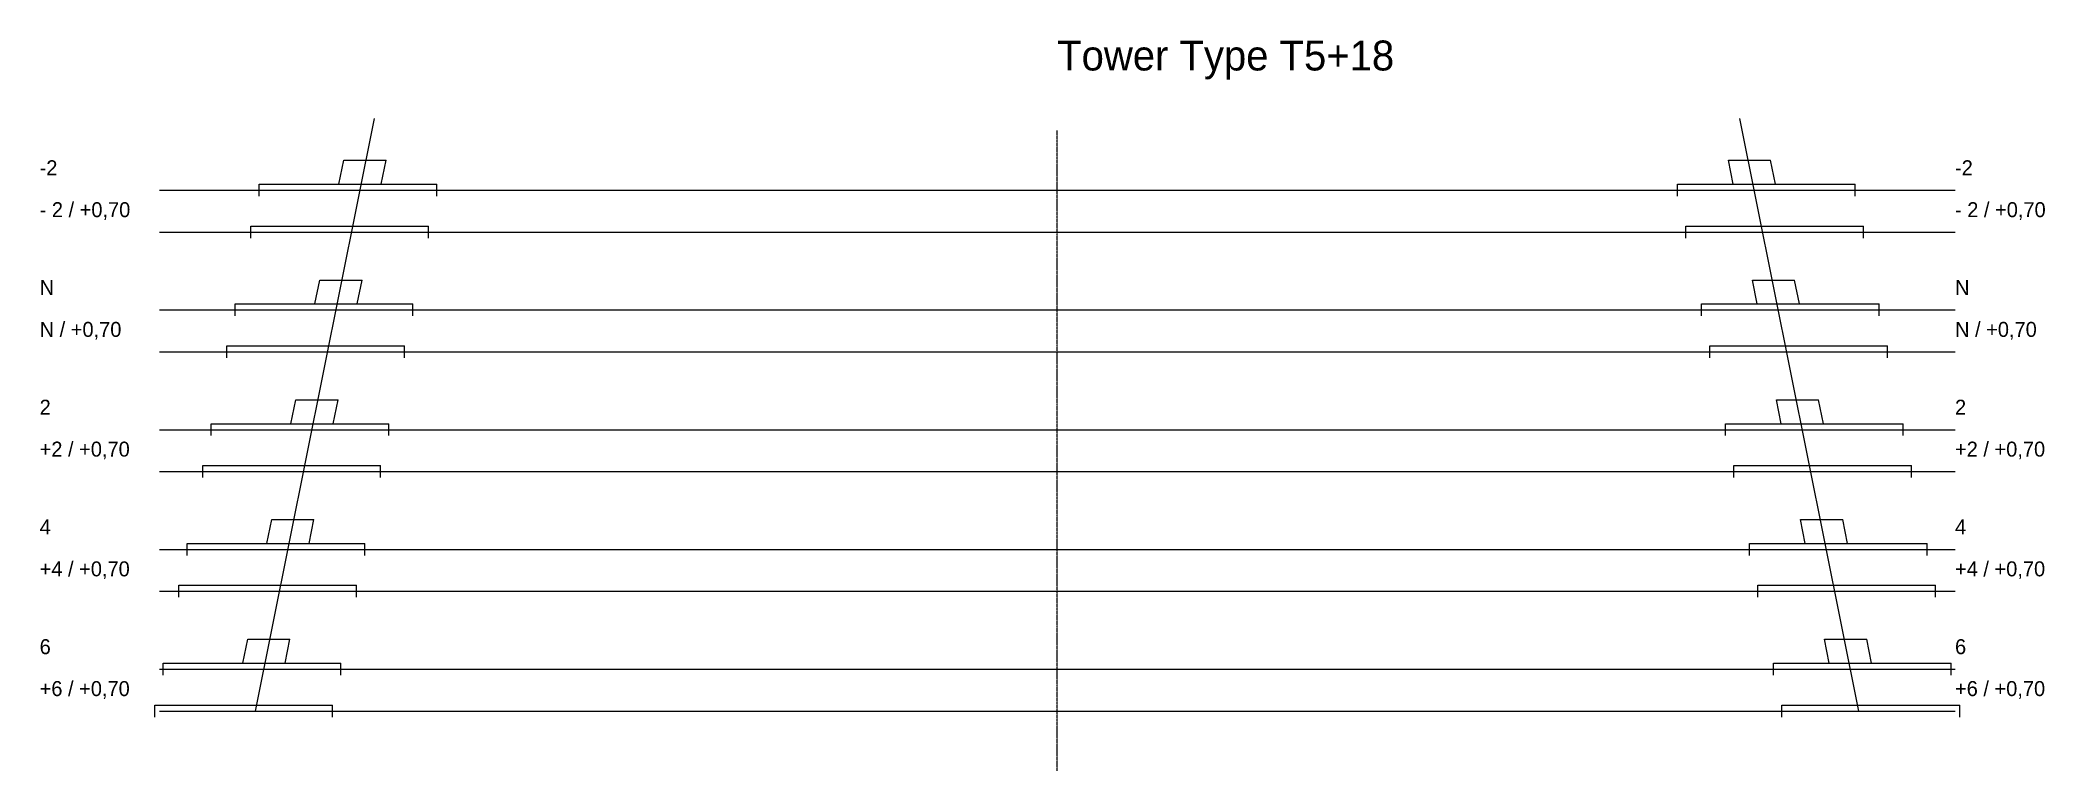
# Model space of a CAD drawing. Header units: metres. Extents: x -16992 to 16502, y -7700 to 4507.
import ezdxf

# ---------------------------------------------------------------- set-up
doc = ezdxf.new("R2010")
doc.units = ezdxf.units.M
doc.linetypes.add('CENTER', pattern=[5.08, 3.175, -0.635, 0.635, -0.635])
for name, color, linetype in [('ANGLED_LINES', 4, 'Continuous'), ('ANNOTATIONS', 2, 'Continuous'), ('BASE_VARIANTS', 7, 'Continuous'), ('CENTERLINE', 3, 'Continuous'), ('OFFSET_VARIANTS', 1, 'Continuous')]:
    doc.layers.add(name, color=color, linetype=linetype)

msp = doc.modelspace()

# ---------------------------------------------------------------- linework, layer by layer
at = {"layer": 'ANGLED_LINES'}
for p, q in [((-13392, -6700), (-11405, 3200)), ((13392, -6700), (11405, 3200))]:
    msp.add_line(p, q, dxfattribs=at)
at = {"layer": 'BASE_VARIANTS'}
for p, q in [((-11999, 2100), (-11919, 2500)), ((-11919, 2500), (-11213, 2500)), ((-11293, 2100), (-11213, 2500)), ((11293, 2100), (11213, 2500)), ((11213, 2500), (11919, 2500)), ((11999, 2100), (11919, 2500)), ((-13332, 1900), (-13332, 2100)), ((-13332, 2100), (-10362, 2100)), ((-10362, 1900), (-10362, 2100)), ((10362, 1900), (10362, 2100)), ((10362, 2100), (13332, 2100)), ((13332, 1900), (13332, 2100)), ((-15000, 2000), (15000, 2000)), ((-12400, 100), (-12320, 500)), ((-12320, 500), (-11614, 500)), ((-11694, 100), (-11614, 500)), ((11694, 100), (11614, 500)), ((11614, 500), (12320, 500)), ((12400, 100), (12320, 500)), ((-15000, 0), (15000, 0)), ((-13733, -100), (-13733, 100)), ((-13733, 100), (-10763, 100)), ((-10763, -100), (-10763, 100)), ((10763, -100), (10763, 100)), ((10763, 100), (13733, 100)), ((13733, -100), (13733, 100)), ((-12802, -1900), (-12721, -1500)), ((-12721, -1500), (-12015, -1500)), ((-12096, -1900), (-12015, -1500)), ((12096, -1900), (12015, -1500)), ((12015, -1500), (12721, -1500)), ((12802, -1900), (12721, -1500)), ((-15000, -2000), (15000, -2000)), ((-14134, -2100), (-14134, -1900)), ((-14134, -1900), (-11165, -1900)), ((-11165, -2100), (-11165, -1900)), ((11165, -2100), (11165, -1900)), ((11165, -1900), (14134, -1900)), ((14134, -2100), (14134, -1900)), ((-13203, -3900), (-13123, -3500)), ((-13123, -3500), (-12417, -3500)), ((-12497, -3900), (-12417, -3500)), ((12497, -3900), (12417, -3500)), ((12417, -3500), (13123, -3500)), ((13203, -3900), (13123, -3500)), ((-15000, -4000), (15000, -4000)), ((-14536, -4100), (-14536, -3900)), ((-14536, -3900), (-11566, -3900)), ((-11566, -4100), (-11566, -3900)), ((11566, -4100), (11566, -3900)), ((11566, -3900), (14536, -3900)), ((14536, -4100), (14536, -3900)), ((-13605, -5900), (-13524, -5500)), ((-13524, -5500), (-12818, -5500)), ((-12899, -5900), (-12818, -5500)), ((12899, -5900), (12818, -5500)), ((12818, -5500), (13524, -5500)), ((13605, -5900), (13524, -5500)), ((-15000, -6000), (15000, -6000)), ((-14937, -6100), (-14937, -5900)), ((-14937, -5900), (-11967, -5900)), ((-11967, -6100), (-11967, -5900)), ((11967, -6100), (11967, -5900)), ((11967, -5900), (14937, -5900)), ((14937, -6100), (14937, -5900))]:
    msp.add_line(p, q, dxfattribs=at)
at = {"layer": 'CENTERLINE', "linetype": 'CENTER'}
msp.add_line((0, -7700), (0, 3000), dxfattribs=at)
at = {"layer": 'OFFSET_VARIANTS'}
for p, q in [((-13472, 1200), (-13472, 1400)), ((-13472, 1400), (-10502, 1400)), ((-10502, 1200), (-10502, 1400)), ((10502, 1200), (10502, 1400)), ((10502, 1400), (13472, 1400)), ((13472, 1200), (13472, 1400)), ((-15000, 1300), (15000, 1300)), ((-13874, -800), (-13874, -600)), ((-13874, -600), (-10904, -600)), ((-10904, -800), (-10904, -600)), ((10904, -800), (10904, -600)), ((10904, -600), (13874, -600)), ((13874, -800), (13874, -600)), ((-15000, -700), (15000, -700)), ((-14274, -2800), (-14274, -2600)), ((-14274, -2600), (-11305, -2600)), ((-11305, -2800), (-11305, -2600)), ((11305, -2800), (11305, -2600)), ((11305, -2600), (14274, -2600)), ((14274, -2800), (14274, -2600)), ((-15000, -2700), (15000, -2700)), ((-14676, -4800), (-14676, -4600)), ((-14676, -4600), (-11706, -4600)), ((-11706, -4800), (-11706, -4600)), ((11706, -4800), (11706, -4600)), ((11706, -4600), (14676, -4600)), ((14676, -4800), (14676, -4600)), ((-15000, -4700), (15000, -4700)), ((-15078, -6800), (-15078, -6600)), ((-15078, -6600), (-12108, -6600)), ((-12108, -6800), (-12108, -6600)), ((12108, -6800), (12108, -6600)), ((12108, -6600), (15078, -6600)), ((15078, -6800), (15078, -6600)), ((-15000, -6700), (15000, -6700))]:
    msp.add_line(p, q, dxfattribs=at)

# ---------------------------------------------------------------- texts
at = {"layer": 'ANNOTATIONS'}
for s, height, p in [('Tower Type T5+18', 500, (0, 4000)), ('-2', 250, (-17000, 2250)), ('-2', 250, (15000, 2250)), ('- 2 / +0,70', 250, (-17000, 1550)), ('- 2 / +0,70', 250, (15000, 1550)), ('N', 250, (-17000, 250)), ('N', 250, (15000, 250)), ('N / +0,70', 250, (-17000, -450)), ('N / +0,70', 250, (15000, -450)), ('2', 250, (-17000, -1750)), ('2', 250, (15000, -1750)), ('+2 / +0,70', 250, (-17000, -2450)), ('+2 / +0,70', 250, (15000, -2450)), ('4', 250, (-17000, -3750)), ('4', 250, (15000, -3750)), ('+4 / +0,70', 250, (-17000, -4450)), ('+4 / +0,70', 250, (15000, -4450)), ('6', 250, (-17000, -5750)), ('6', 250, (15000, -5750)), ('+6 / +0,70', 250, (-17000, -6450)), ('+6 / +0,70', 250, (15000, -6450))]:
    msp.add_text(s, height=height, dxfattribs=at).set_placement(p)

doc.saveas('drawing.dxf')
